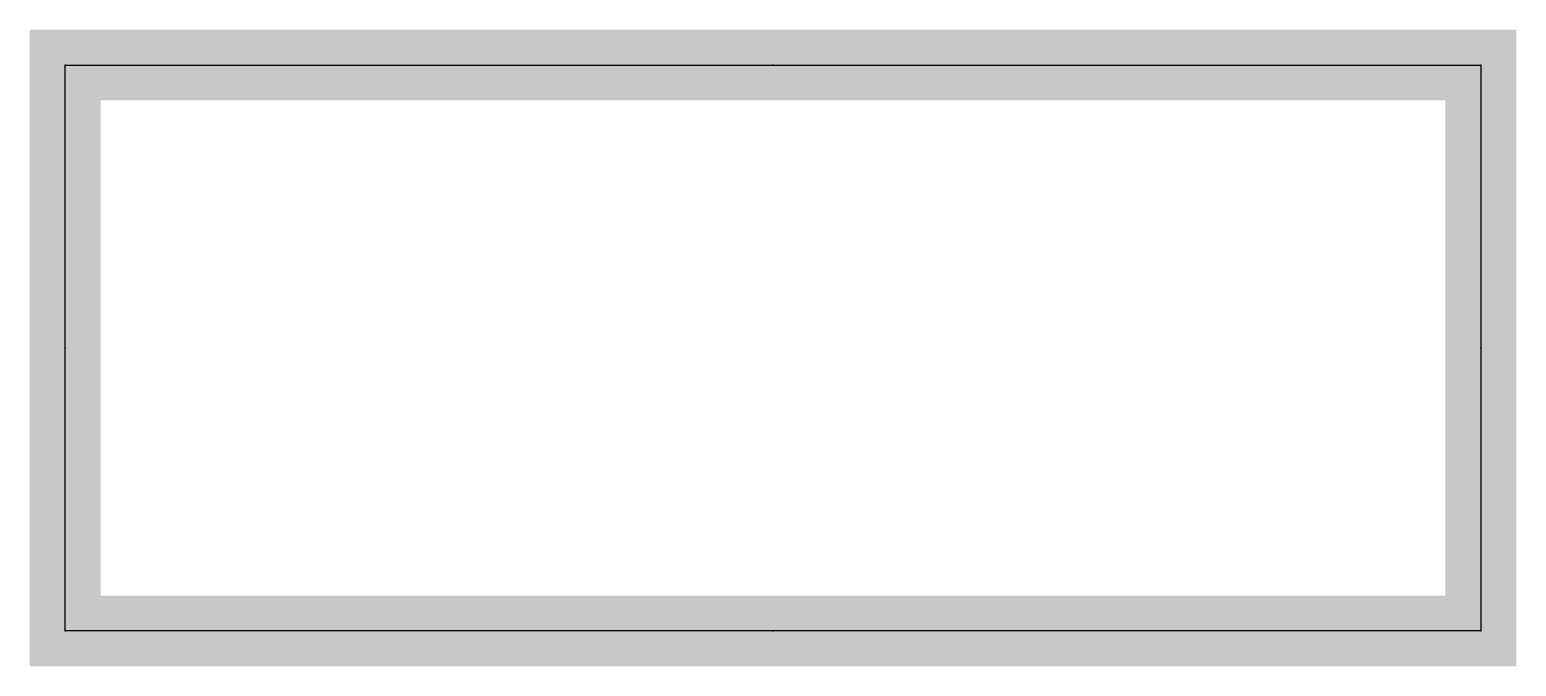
# Model space of a CAD drawing. Extents: x -0.63 to 0.63, y -0.03 to 0.51.
import ezdxf
from ezdxf.enums import TextEntityAlignment as Align

# ---------------------------------------------------------------- set-up
doc = ezdxf.new("R2010")
doc.units = 0
doc.header["$MEASUREMENT"] = 0
doc.styles.add('_TEL_DIM', font='SIMPLEX', dxfattribs={"width": 0.8, "height": 3.5, "bigfont": 'HZTXT'})

msp = doc.modelspace()

# ---------------------------------------------------------------- linework, layer by layer
at = {"const_width": 0.06}
msp.add_lwpolyline([(-0.6, 0.48), (0.6, 0.48), (0.6, 0), (-0.6, 0), (-0.6, 0.48)], dxfattribs=at)
msp.add_lwpolyline([(-0.6, 0.48), (0.6, 0.48), (0.6, 0), (-0.6, 0)], close=True)
for p in [(-0.6, 0.48), (0, 0.48), (0.6, 0.48), (-0.6, 0.24), (0.6, 0.24), (-0.6, 0), (0, 0), (0.6, 0)]:
    msp.add_point(p)

# ---------------------------------------------------------------- texts
at = {"color": 7, "style": '_TEL_DIM', "flags": 1}
msp.add_attdef('A', text='', height=0.00002, dxfattribs=at).set_placement((0, 0), align=Align.MIDDLE_CENTER)

doc.saveas('drawing.dxf')
